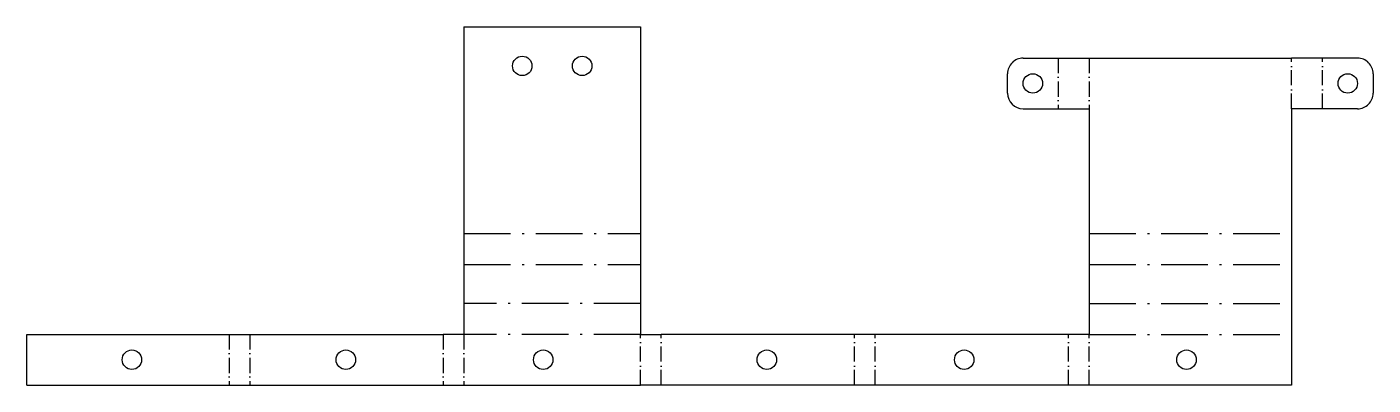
# Model space of a CAD drawing. Extents: x 422 to 767, y 375 to 466.
import ezdxf

# ---------------------------------------------------------------- set-up
doc = ezdxf.new("R2010")
doc.units = 0
doc.linetypes.add('DASHDOT', pattern=[18.5, 12, -3, 0.5, -3])
doc.layers.get('0').update_dxf_attribs({"linetype": 'CONTINUOUS'})

msp = doc.modelspace()

# ---------------------------------------------------------------- linework, layer by layer
at = {"color": 7}
for p, q in [((533.847412, 466.463135), (533.847412, 413.463104)), ((533.847412, 466.463135), (579.228577, 466.463135)), ((579.228577, 466.463135), (579.228577, 413.463104)), ((694.459106, 458.463135), (746.420593, 458.463135)), ((694.459106, 445.463135), (694.459106, 413.463104)), ((746.420593, 445.463135), (746.420593, 413.463104)), ((421.616272, 387.536896), (473.577789, 387.536896)), ((478.886536, 387.536896), (528.538635, 387.536896)), ((634.189453, 387.536896), (584.537354, 387.536896)), ((689.15033, 387.536896), (639.49823, 387.536896)), ((421.616272, 374.536896), (473.577789, 374.536896)), ((478.886536, 374.536896), (528.538635, 374.536896)), ((533.847412, 374.536896), (579.228577, 374.536896)), ((634.189453, 374.536896), (584.537354, 374.536896)), ((689.15033, 374.536896), (639.49823, 374.536896)), ((746.420593, 374.536896), (694.459106, 374.536896))]:
    msp.add_line(p, q, dxfattribs=at)
at = {"color": 7, "ltscale": 0.225}
for p, q in [((677.495972, 458.463135), (686.495972, 458.463135)), ((763.383728, 458.463135), (754.383728, 458.463135)), ((677.495972, 445.463135), (686.495972, 445.463135)), ((763.383728, 445.463135), (754.383728, 445.463135))]:
    msp.add_line(p, q, dxfattribs=at)
at = {"color": 7, "linetype": 'DASHDOT', "ltscale": 0.325}
for p, q in [((686.495972, 458.463135), (686.495972, 445.463135)), ((694.459106, 458.463135), (694.459106, 445.463135)), ((746.420593, 445.463135), (746.420593, 458.463135)), ((754.383728, 445.463135), (754.383728, 458.463135)), ((473.577789, 387.536896), (473.577789, 374.536896)), ((478.886536, 387.536896), (478.886536, 374.536896)), ((528.538635, 387.536896), (528.538635, 374.536896)), ((533.847412, 387.536896), (533.847412, 374.536896)), ((579.228577, 374.536896), (579.228577, 387.536896)), ((584.537354, 374.536896), (584.537354, 387.536896)), ((634.189453, 374.536896), (634.189453, 387.536896)), ((639.49823, 374.536896), (639.49823, 387.536896)), ((689.15033, 374.536896), (689.15033, 387.536896)), ((694.459106, 374.536896), (694.459106, 387.536896))]:
    msp.add_line(p, q, dxfattribs=at)
at = {"color": 7, "ltscale": 0.199078}
for p, q in [((686.495972, 458.463135), (694.459106, 458.463135)), ((754.383728, 458.463135), (746.420593, 458.463135)), ((686.495972, 445.463135), (694.459106, 445.463135)), ((754.383728, 445.463135), (746.420593, 445.463135)), ((533.847412, 413.463104), (533.847412, 405.5)), ((579.228577, 413.463104), (579.228577, 405.5)), ((694.459106, 413.463104), (694.459106, 405.5)), ((746.420593, 413.463104), (746.420593, 405.5)), ((533.847412, 395.5), (533.847412, 387.536896)), ((579.228577, 395.5), (579.228577, 387.536896)), ((694.459106, 395.5), (694.459106, 387.536896)), ((746.420593, 395.5), (746.420593, 387.536896))]:
    msp.add_line(p, q, dxfattribs=at)
at = {"color": 7, "ltscale": 0.125}
for p, q in [((673.495972, 449.463135), (673.495972, 454.463135)), ((767.383728, 454.463135), (767.383728, 449.463135))]:
    msp.add_line(p, q, dxfattribs=at)
at = {"color": 7, "linetype": 'DASHDOT'}
for p, q in [((533.847412, 413.463104), (579.228577, 413.463104)), ((694.459106, 413.463104), (746.420593, 413.463104)), ((533.847412, 405.5), (579.228577, 405.5)), ((694.459106, 405.5), (746.420593, 405.5)), ((579.228577, 395.5), (533.847412, 395.5)), ((694.459106, 395.5), (746.420593, 395.5)), ((579.228577, 387.536896), (533.847412, 387.536896)), ((694.459106, 387.536896), (746.420593, 387.536896))]:
    msp.add_line(p, q, dxfattribs=at)
at = {"color": 7, "ltscale": 0.25}
for p, q in [((533.847412, 405.5), (533.847412, 395.5)), ((579.228577, 405.5), (579.228577, 395.5)), ((694.459106, 405.5), (694.459106, 395.5)), ((746.420593, 405.5), (746.420593, 395.5))]:
    msp.add_line(p, q, dxfattribs=at)
at = {"color": 7, "ltscale": 0.325}
for p, q in [((421.616272, 374.536896), (421.616272, 387.536896)), ((746.420593, 387.536896), (746.420593, 374.536896))]:
    msp.add_line(p, q, dxfattribs=at)
at = {"color": 7, "ltscale": 0.132719}
for p, q in [((473.577789, 387.536896), (478.886536, 387.536896)), ((533.847412, 387.536896), (528.538635, 387.536896)), ((579.228577, 387.536896), (584.537354, 387.536896)), ((639.49823, 387.536896), (634.189453, 387.536896)), ((694.459106, 387.536896), (689.15033, 387.536896)), ((473.577789, 374.536896), (478.886536, 374.536896)), ((528.538635, 374.536896), (533.847412, 374.536896)), ((584.537354, 374.536896), (579.228577, 374.536896)), ((639.49823, 374.536896), (634.189453, 374.536896)), ((694.459106, 374.536896), (689.15033, 374.536896))]:
    msp.add_line(p, q, dxfattribs=at)
at = {"color": 7}
for centre in [(548.847412, 456.463135), (564.228577, 456.463135), (679.995972, 451.963135), (760.883728, 451.963135), (448.577789, 381.036896), (503.538666, 381.036896), (554.228577, 381.036896), (611.672791, 381.036896), (662.362732, 381.036896), (719.459106, 381.036896)]:
    msp.add_circle(centre, 2.5, dxfattribs=at)
for centre, start, end in [((677.495972, 454.463135), 90.000003, 180.000005), ((763.383728, 454.463135), 0, 90.000003), ((677.495972, 449.463135), 180.000005, 270.000001), ((763.383728, 449.463135), 270.000001, 0.00001)]:
    msp.add_arc(centre, 4, start, end, dxfattribs=at)

doc.saveas('drawing.dxf')
